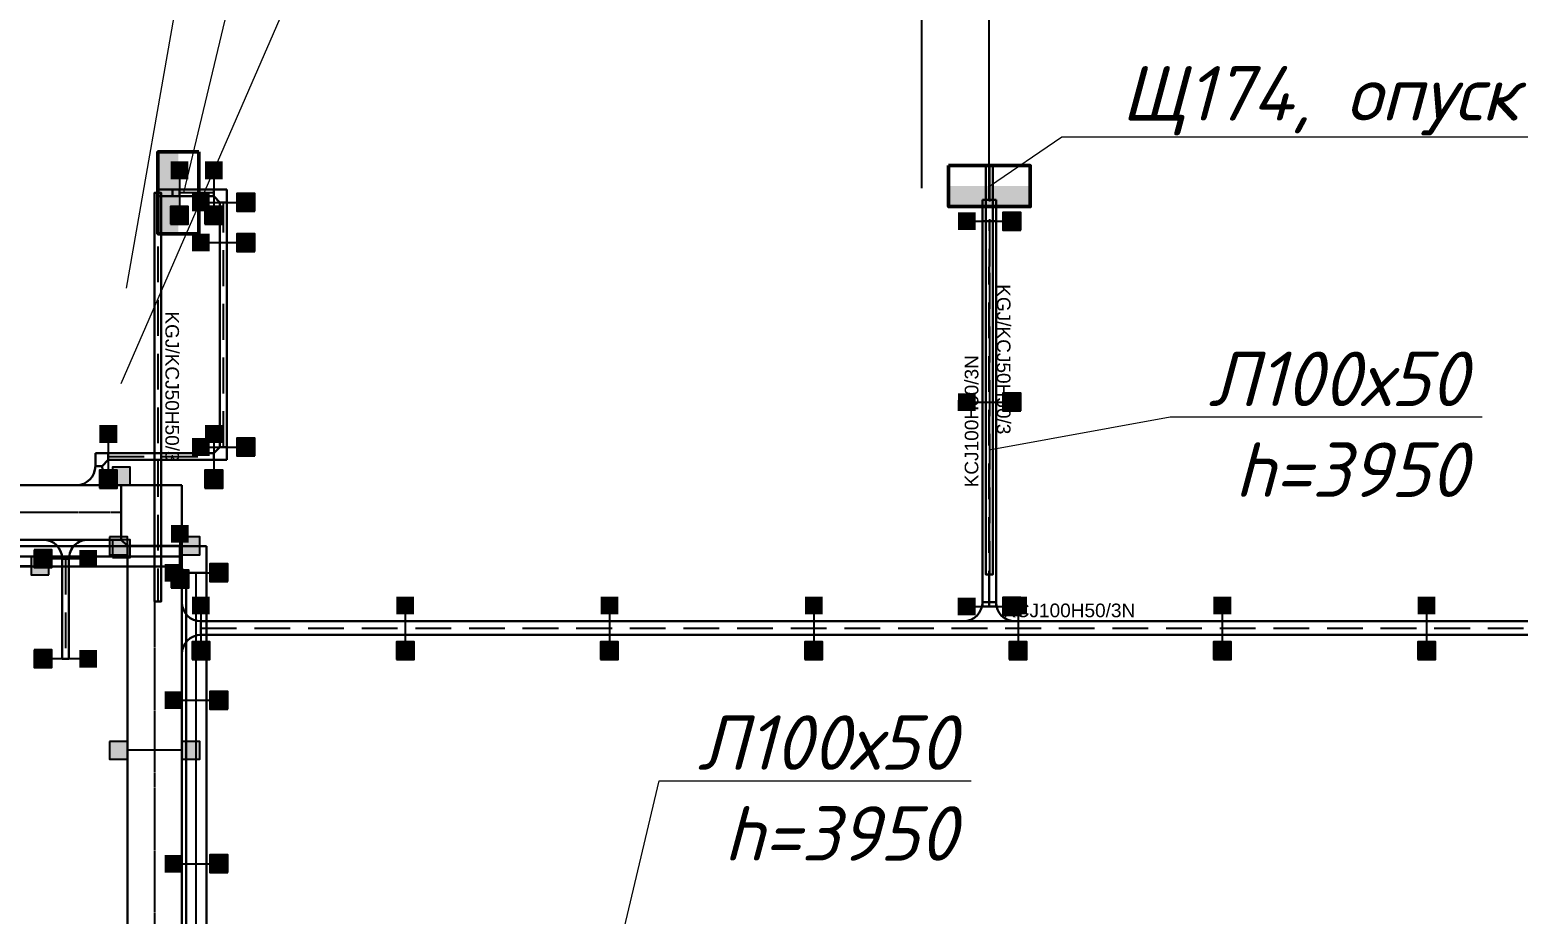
# Model space of a CAD drawing. Extents: x 221643 to 289394, y 86804 to 109436.
# Drawn here: x 229795 to 230887, y 104548 to 105198 of the extents above; entities that cross this region are included whole.
import ezdxf
from ezdxf import colors
from ezdxf.entities.mleader import LeaderData, LeaderLine
from ezdxf.math import Vec2, Vec3

# ---------------------------------------------------------------- set-up
doc = ezdxf.new("R2010")
doc.units = 0
doc.linetypes.add('DASHED2', pattern=[0.375, 0.25, -0.125])
doc.layers.get('Defpoints').update_dxf_attribs({"color": 140})
doc.layers.add('BAKS_opis', color=7, linetype='Continuous')
doc.layers.add("E_Прив'язки", color=24, linetype='Continuous')
for name, color, linetype, lineweight in [('E_Лотки', 5, 'Continuous', 30), ('E_Лотки_аварійні', 1, 'Continuous', 30), ('E_Позначення', 7, 'Continuous', 15), ('E_Щити', 1, 'Continuous', 50)]:
    doc.layers.add(name, color=color, linetype=linetype, lineweight=lineweight)
doc.layers.add('E_Лотки_опори_опуски', color=2, linetype='Continuous', plot=False)
doc.layers.add('Лотки_опори_опуски', color=2, linetype='Continuous', plot=False)
doc.styles.add('GOST 2.304', font='isocpeui.ttf')
doc.styles.add('ROMANS', font='ROMANS')
doc.styles.get("Standard").update_dxf_attribs({"font": 'arial.ttf'})
doc.styles.add('ГОСТ 2.304', font='isocpeui.ttf')
doc.dimstyles.new('1to10', dxfattribs={"dimtxt": 40, "dimasz": 10, "dimexe": 3, "dimexo": 0, "dimgap": 5, "dimtad": 1, "dimdec": 0, "dimlfac": 10, "dimrnd": 5, "dimtxsty": 'GOST 2.304', "dimblk": 'OBLIQUE', "dimcen": 2.5, "dimadec": 0, "dimazin": 0, "dimtfac": 1, "dimtdec": 0, "dimtmove": 0, "dimatfit": 3, "dimfxl": 1, "dimarcsym": 0})

# ---------------------------------------------------------------- blocks, each defined once
blk = doc.blocks.new('*U4')
at = {"lineweight": 40}
h = blk.add_hatch(color=0, dxfattribs=at)
h.dxf.hatch_style = 1
h.paths.add_polyline_path([(300, 150), (-300, 150), (-300, 0), (300, 0)])
at = {"color": 0}
blk.add_lwpolyline([(-300, 300), (300, 300), (300, 0), (-300, 0)], close=True, dxfattribs=at)
blk = doc.blocks.new('_None')
blk = doc.blocks.new('A$C3C5B6495')
at = {"linetype": 'Continuous'}
for p, q in [((0, 33), (0, 0)), ((14, 19), (14, 14))]:
    blk.add_line(p, q, dxfattribs=at)
for centre, start, end in [((14, 33), 180, 270), ((14, 0), 90, 180)]:
    blk.add_arc(centre, 14, start, end, dxfattribs=at)
blk = doc.blocks.new('TKD___50')
blk.add_blockref('A$C3C5B6495', (0, -16.5))
blk = doc.blocks.new('A$C44C0357C')
at = {"linetype": 'Continuous'}
for p, q in [((0, 95), (50, 95)), ((0, 95), (0, 0)), ((95, 0), (0, 0)), ((50, 95), (95, 50)), ((95, 50), (95, 0))]:
    blk.add_line(p, q, dxfattribs=at)
blk = doc.blocks.new('KK___50')
at = {"xscale": 0.1, "yscale": 0.1, "zscale": 0.1, "rotation": 270}
blk.add_blockref('A$C44C0357C', (-2.5, 9.5), dxfattribs=at)
at = {"style": 'ROMANS', "flags": 9}
for tag, p in [('SYMBOL', (-1370.4, 2080.3)), ('ID', (-1370, 2080.3)), ('NAME', (-1369.7, 2080.3)), ('TYP', (-1369.4, 2080.3)), ('LENGTH', (-1369.1, 2080.3)), ('ATT_1', (-1368.7, 2080.3)), ('ATT_2', (-1368.4, 2080.3)), ('ATT_3', (-1368, 2080.3)), ('ATT_4', (-1367.7, 2080.3)), ('ATT_5', (-1367.3, 2080.3)), ('LUSTRO', (-1366.9, 2080.3)), ('P1', (-1366.6, 2080.3)), ('P2', (-1366.3, 2080.3)), ('AN', (-1366, 2080.3))]:
    blk.add_attdef(tag, p, '', height=0.3, rotation=90, dxfattribs=at)
blk = doc.blocks.new('A$C7AF441C8')
at = {"linetype": 'Continuous'}
for p, q in [((0, 158), (50, 158)), ((0, 108), (0, 158)), ((50, 158), (50, 108)), ((50, 108), (0, 108)), ((0, 108), (0, 0)), ((50, 0), (50, 108)), ((0, 0), (50, 0))]:
    blk.add_line(p, q, dxfattribs=at)
blk = doc.blocks.new('LU___50H50')
at = {"xscale": 0.1, "yscale": 0.1, "zscale": 0.1}
blk.add_blockref('A$C7AF441C8', (-2.5, 0), dxfattribs=at)
at = {"style": 'ROMANS', "flags": 9}
for tag, p in [('SYMBOL', (4.9, 15)), ('ID', (4.9, 14.7)), ('NAME', (4.9, 14.4)), ('TYP', (4.9, 14)), ('LENGTH', (4.9, 13.7)), ('ATT_1', (4.9, 13.4)), ('ATT_2', (4.9, 13)), ('ATT_3', (4.9, 12.7)), ('ATT_4', (4.9, 12.3)), ('ATT_5', (4.9, 11.9)), ('LUSTRO', (4.9, 11.6)), ('P1', (4.9, 11.2)), ('P2', (4.9, 10.9)), ('AN', (4.9, 10.6))]:
    blk.add_attdef(tag, p, '', height=0.3, dxfattribs=at)
blk = doc.blocks.new('BAKS_587')
at = {"layer": 'BAKS_opis', "linetype": 'DASHED2', "ltscale": 105}
blk.add_line((0, 0), (0, -300), dxfattribs=at)
at = {"layer": 'E_Лотки_опори_опуски'}
for points in [[(-2.5, 0), (-2.5, -300), (2.5, -300), (2.5, 0)], [(-2.5, 0), (-2.5, -300), (-2.5, -300), (-2.5, 0)], [(2.5, 0), (2.5, -300), (-2.5, -300), (-2.5, 0)], [(2.5, 0), (2.5, -300), (2.5, -300), (2.5, 0)]]:
    blk.add_3dface(points, dxfattribs=at)
at = {"flags": 1}
for tag, p in [('LENGTH', (0, 0)), ('ID', (2.5, 0)), ('ATT_1', (0, -300)), ('ATT_2', (0, -300)), ('ATT_3', (0, -300)), ('ATT_4', (0, -300)), ('ATT_5', (0, -300)), ('AN', (0, -300)), ('TYP', (0, -300)), ('NAME', (0, -300)), ('P1X', (0, -300)), ('P2X', (0, -300)), ('P1Y', (0, -300)), ('P2Y', (0, -300)), ('LUSTRO', (0, -300))]:
    blk.add_attdef(tag, p, '', height=2.5, dxfattribs=at)
at = {"layer": 'BAKS_opis'}
blk.add_attdef('SYMBOL', (5.5, -87), '', height=10, rotation=270, dxfattribs=at)
blk = doc.blocks.new('BAKS_589')
at = {"layer": 'BAKS_opis', "linetype": 'DASHED2', "ltscale": 105}
blk.add_line((0, 0), (0, -300), dxfattribs=at)
at = {"layer": 'E_Лотки_опори_опуски'}
for points in [[(-2.5, 0), (-2.5, -300), (2.5, -300), (2.5, 0)], [(-2.5, 0), (-2.5, -300), (-2.5, -300), (-2.5, 0)], [(2.5, 0), (2.5, -300), (-2.5, -300), (-2.5, 0)], [(2.5, 0), (2.5, -300), (2.5, -300), (2.5, 0)]]:
    blk.add_3dface(points, dxfattribs=at)
at = {"flags": 1}
for tag, p in [('LENGTH', (0, 0)), ('ID', (2.5, 0)), ('ATT_1', (0, -300)), ('ATT_2', (0, -300)), ('ATT_3', (0, -300)), ('ATT_4', (0, -300)), ('ATT_5', (0, -300)), ('AN', (0, -300)), ('TYP', (0, -300)), ('NAME', (0, -300)), ('P1X', (0, -300)), ('P2X', (0, -300)), ('P1Y', (0, -300)), ('P2Y', (0, -300)), ('LUSTRO', (0, -300))]:
    blk.add_attdef(tag, p, '', height=2.5, dxfattribs=at)
at = {"layer": 'BAKS_opis'}
blk.add_attdef('SYMBOL', (5.5, -87), '', height=10, rotation=270, dxfattribs=at)
blk = doc.blocks.new('A$C3D0A71E3')
at = {"linetype": 'Continuous'}
for p, q in [((0, 445), (400, 445)), ((0, 445), (0, 0)), ((400, 445), (445, 400)), ((445, 400), (445, 0)), ((445, 0), (0, 0))]:
    blk.add_line(p, q, dxfattribs=at)
blk = doc.blocks.new('KK___400')
at = {"xscale": 0.1, "yscale": 0.1, "zscale": 0.1, "rotation": 270}
blk.add_blockref('A$C3D0A71E3', (-20, 44.5), dxfattribs=at)
at = {"style": 'ROMANS', "flags": 9}
for tag, p in [('SYMBOL', (-1453, 2123.8)), ('ID', (-1452.7, 2123.8)), ('NAME', (-1452.4, 2123.8)), ('TYP', (-1452.1, 2123.8)), ('LENGTH', (-1451.7, 2123.8)), ('ATT_1', (-1451.4, 2123.8)), ('ATT_2', (-1451.1, 2123.8)), ('ATT_3', (-1450.7, 2123.8)), ('ATT_4', (-1450.3, 2123.8)), ('ATT_5', (-1450, 2123.8)), ('LUSTRO', (-1449.6, 2123.8)), ('P1', (-1449.3, 2123.8)), ('P2', (-1449, 2123.8)), ('AN', (-1448.7, 2123.8))]:
    blk.add_attdef(tag, p, '', height=0.3, rotation=90, dxfattribs=at)
blk = doc.blocks.new('A$C4863500E')
at = {"linetype": 'Continuous'}
for p, q in [((380, 140), (0, 140)), ((240, 0), (140, 0))]:
    blk.add_line(p, q, dxfattribs=at)
for centre, start, end in [((0, 0), 0, 90), ((380, 0), 90, 180)]:
    blk.add_arc(centre, 140, start, end, dxfattribs=at)
blk = doc.blocks.new('TKD___100')
at = {"xscale": 0.1, "yscale": 0.1, "zscale": 0.1}
blk.add_blockref('A$C4863500E', (-19, -14), dxfattribs=at)
at = {"style": 'ROMANS', "flags": 9}
for tag, p in [('SYMBOL', (4.9, 15)), ('ID', (4.9, 14.7)), ('NAME', (4.9, 14.4)), ('TYP', (4.9, 14)), ('LENGTH', (4.9, 13.7)), ('ATT_1', (4.9, 13.4)), ('ATT_2', (4.9, 13)), ('ATT_3', (4.9, 12.7)), ('ATT_4', (4.9, 12.3)), ('ATT_5', (4.9, 11.9)), ('LUSTRO', (4.9, 11.6)), ('P1', (4.9, 11.2)), ('P2', (4.9, 10.9)), ('AN', (4.9, 10.6))]:
    blk.add_attdef(tag, p, '', height=0.3, dxfattribs=at)
blk = doc.blocks.new('A$C73E61BF2')
at = {"linetype": 'Continuous'}
for p, q in [((0, 158), (100, 158)), ((0, 108), (0, 158)), ((100, 158), (100, 108)), ((100, 108), (0, 108)), ((0, 108), (0, 0)), ((100, 0), (100, 108)), ((0, 0), (100, 0))]:
    blk.add_line(p, q, dxfattribs=at)
blk = doc.blocks.new('LU___100H50')
at = {"xscale": 0.1, "yscale": 0.1, "zscale": 0.1}
blk.add_blockref('A$C73E61BF2', (-5, 0), dxfattribs=at)
at = {"style": 'ROMANS', "flags": 9}
for tag, p in [('SYMBOL', (4.9, 15)), ('ID', (4.9, 14.7)), ('NAME', (4.9, 14.4)), ('TYP', (4.9, 14)), ('LENGTH', (4.9, 13.7)), ('ATT_1', (4.9, 13.4)), ('ATT_2', (4.9, 13)), ('ATT_3', (4.9, 12.7)), ('ATT_4', (4.9, 12.3)), ('ATT_5', (4.9, 11.9)), ('LUSTRO', (4.9, 11.6)), ('P1', (4.9, 11.2)), ('P2', (4.9, 10.9)), ('AN', (4.9, 10.6))]:
    blk.add_attdef(tag, p, '', height=0.3, dxfattribs=at)
blk = doc.blocks.new('BAKS_1269')
at = {"layer": 'E_Лотки', "linetype": 'DASHED2', "ltscale": 105}
blk.add_line((0, 0), (0.1, 282.7), dxfattribs=at)
at = {"layer": 'E_Лотки'}
for points in [[(5, 0), (5.1, 282.7), (-4.9, 282.7), (-5, 0)], [(-5, 0), (-4.9, 282.7), (5.1, 282.7), (5, 0)], [(-5, 0), (-4.9, 282.7), (-4.9, 282.7), (-5, 0)], [(5, 0), (5.1, 282.7), (5.1, 282.7), (5, 0)]]:
    blk.add_3dface(points, dxfattribs=at)
at = {"flags": 1}
for tag, p in [('ATT_2', (0.1, 282.7)), ('ATT_3', (0.1, 282.7)), ('ATT_1', (0.1, 282.7)), ('ATT_4', (0.1, 282.7)), ('ATT_5', (0.1, 282.7)), ('AN', (0.1, 282.7)), ('TYP', (0.1, 282.7)), ('P2X', (0.1, 282.7)), ('P2Y', (0.1, 282.7)), ('LUSTRO', (0.1, 282.7)), ('NAME', (0.1, 282.7)), ('P1X', (0.1, 282.7)), ('P1Y', (0.1, 282.7)), ('ID', (-5, 0)), ('LENGTH', (0, 0))]:
    blk.add_attdef(tag, p, '', height=2.5, dxfattribs=at)
at = {"layer": 'BAKS_opis'}
blk.add_attdef('SYMBOL', (-8, 87.4), '', height=10, rotation=89.9775, dxfattribs=at)
blk = doc.blocks.new('A$C4C0572A2')
at = {"linetype": 'Continuous'}
for p, q in [((0, 195), (150, 195)), ((0, 195), (0, 0)), ((150, 195), (195, 150)), ((195, 150), (195, 0)), ((195, 0), (0, 0))]:
    blk.add_line(p, q, dxfattribs=at)
blk = doc.blocks.new('KK___150')
at = {"xscale": 0.1, "yscale": 0.1, "zscale": 0.1, "rotation": 270}
blk.add_blockref('A$C4C0572A2', (-7.5, 19.5), dxfattribs=at)
at = {"style": 'ROMANS', "flags": 9}
for tag, p in [('SYMBOL', (-1400.3, 2147.6)), ('ID', (-1400, 2147.6)), ('NAME', (-1399.7, 2147.6)), ('TYP', (-1399.3, 2147.6)), ('LENGTH', (-1399, 2147.6)), ('ATT_1', (-1398.7, 2147.6)), ('ATT_2', (-1398.3, 2147.6)), ('ATT_3', (-1398, 2147.6)), ('ATT_4', (-1397.6, 2147.6)), ('ATT_5', (-1397.3, 2147.6)), ('LUSTRO', (-1396.9, 2147.6)), ('P1', (-1396.5, 2147.6)), ('P2', (-1396.3, 2147.6)), ('AN', (-1395.9, 2147.6))]:
    blk.add_attdef(tag, p, '', height=0.3, rotation=90, dxfattribs=at)
blk = doc.blocks.new('BAKS_1288')
at = {"layer": 'E_Лотки_аварійні', "color": 105, "linetype": 'DASHED2'}
blk.add_line((0, 0), (-547.4, 0), dxfattribs=at)
at = {"layer": 'E_Лотки_аварійні'}
for points in [[(0, 7.5), (-547.4, 7.5), (-547.4, -7.5), (0, -7.5)], [(0, 7.5), (-547.4, 7.5), (-547.4, 7.5), (0, 7.5)], [(0, -7.5), (-547.4, -7.5), (-547.4, 7.5), (0, 7.5)], [(0, -7.5), (-547.4, -7.5), (-547.4, -7.5), (0, -7.5)]]:
    blk.add_3dface(points, dxfattribs=at)
at = {"flags": 1}
for tag, p in [('TYP', (-559.4, 0)), ('ATT_1', (-559.4, 0)), ('ATT_2', (-559.4, 0)), ('ATT_3', (-559.4, 0)), ('ATT_4', (-559.4, 0)), ('ATT_5', (-559.4, 0)), ('AN', (-559.4, 0)), ('NAME', (-559.4, 0)), ('P1X', (-559.4, 0)), ('P2X', (-559.4, 0)), ('P1Y', (-559.4, 0)), ('P2Y', (-559.4, 0)), ('LENGTH', (12, 0)), ('ID', (12, -7.5))]:
    blk.add_attdef(tag, p, '', height=2.5, dxfattribs=at)
at = {"layer": 'BAKS_opis'}
blk.add_attdef('SYMBOL', (-368.2, 10.5), '', height=10, rotation=0, dxfattribs=at)
blk = doc.blocks.new('BAKS_1397')
at = {"layer": 'BAKS_opis', "color": 105, "linetype": 'DASHED2'}
blk.add_line((0, 0), (0, 3453.5), dxfattribs=at)
at = {"layer": 'E_Лотки_аварійні'}
for points in [[(7.5, 0), (7.5, 3453.5), (-7.5, 3453.5), (-7.5, 0)], [(-7.5, 0), (-7.5, 3453.5), (7.5, 3453.5), (7.5, 0)], [(-7.5, 0), (-7.5, 3453.5), (-7.5, 3453.5), (-7.5, 0)], [(7.5, 0), (7.5, 3453.5), (7.5, 3453.5), (7.5, 0)]]:
    blk.add_3dface(points, dxfattribs=at)
at = {"flags": 1}
for tag, p in [('ATT_2', (0, 3453.5)), ('ATT_3', (0, 3453.5)), ('ATT_1', (0, 3453.5)), ('ATT_4', (0, 3453.5)), ('ATT_5', (0, 3453.5)), ('AN', (0, 3453.5)), ('TYP', (0, 3453.5)), ('P2X', (0, 3453.5)), ('P2Y', (0, 3453.5)), ('LUSTRO', (0, 3453.5)), ('NAME', (0, 3453.5)), ('P1X', (0, 3453.5)), ('P1Y', (0, 3453.5)), ('ID', (-7.5, 0)), ('LENGTH', (0, 0))]:
    blk.add_attdef(tag, p, '', height=2.5, dxfattribs=at)
at = {"layer": 'BAKS_opis'}
blk.add_attdef('SYMBOL', (-10.5, 1632.3), '', height=10, rotation=90, dxfattribs=at)
blk = doc.blocks.new('BAKS_1400')
at = {"layer": 'BAKS_opis', "linetype": 'DASHED2', "ltscale": 105}
blk.add_line((0, 0), (0, -73.4), dxfattribs=at)
at = {"layer": 'E_Лотки'}
for points in [[(-2.5, 0), (-2.5, -73.4), (2.5, -73.4), (2.5, 0)], [(-2.5, 0), (-2.5, -73.4), (-2.5, -73.4), (-2.5, 0)], [(2.5, 0), (2.5, -73.4), (-2.5, -73.4), (-2.5, 0)], [(2.5, 0), (2.5, -73.4), (2.5, -73.4), (2.5, 0)]]:
    blk.add_3dface(points, dxfattribs=at)
at = {"flags": 1}
for tag, p in [('LENGTH', (0, 0)), ('ID', (2.5, 0)), ('ATT_2', (0, -73.4)), ('ATT_3', (0, -73.4)), ('ATT_1', (0, -73.4)), ('ATT_4', (0, -73.4)), ('ATT_5', (0, -73.4)), ('AN', (0, -73.4)), ('TYP', (0, -73.4)), ('P2X', (0, -73.4)), ('P2Y', (0, -73.4)), ('LUSTRO', (0, -73.4)), ('NAME', (0, -73.4)), ('P1X', (0, -73.4)), ('P1Y', (0, -73.4))]:
    blk.add_attdef(tag, p, '', height=2.5, dxfattribs=at)
at = {"layer": 'BAKS_opis', "flags": 1}
blk.add_attdef('SYMBOL', (5.5, -36.7), '', height=10, rotation=270, dxfattribs=at)
blk = doc.blocks.new('BAKS_1401')
at = {"layer": 'BAKS_opis', "color": 105, "linetype": 'DASHED2', "ltscale": 2}
blk.add_line((0, 0), (0, -3947.7), dxfattribs=at)
at = {"layer": 'E_Лотки'}
for points in [[(-20, 0), (-20, -3947.7), (20, -3947.7), (20, 0)], [(-20, 0), (-20, -3947.7), (-20, -3947.7), (-20, 0)], [(20, 0), (20, -3947.7), (-20, -3947.7), (-20, 0)], [(20, 0), (20, -3947.7), (20, -3947.7), (20, 0)]]:
    blk.add_3dface(points, dxfattribs=at)
at = {"flags": 1}
for tag, p in [('LENGTH', (0, 0)), ('ID', (20, 0)), ('ATT_1', (0, -3947.7)), ('ATT_2', (0, -3947.7)), ('ATT_3', (0, -3947.7)), ('ATT_4', (0, -3947.7)), ('ATT_5', (0, -3947.7)), ('AN', (0, -3947.7)), ('TYP', (0, -3947.7)), ('NAME', (0, -3947.7)), ('P1X', (0, -3947.7)), ('P2X', (0, -3947.7)), ('P1Y', (0, -3947.7)), ('P2Y', (0, -3947.7)), ('LUSTRO', (0, -3947.7))]:
    blk.add_attdef(tag, p, '', height=2.5, dxfattribs=at)
at = {"layer": 'BAKS_opis'}
blk.add_attdef('SYMBOL', (23, -1919.8), '', height=10, rotation=270, dxfattribs=at)
blk = doc.blocks.new('BAKS_1414')
at = {"layer": 'BAKS_opis', "linetype": 'DASHED2', "ltscale": 105}
blk.add_line((0, 0), (1285.9, 0), dxfattribs=at)
at = {"layer": 'E_Лотки'}
for points in [[(0, -5), (1285.9, -5), (1285.9, 5), (0, 5)], [(0, 5), (1285.9, 5), (1285.9, -5), (0, -5)], [(0, 5), (1285.9, 5), (1285.9, 5), (0, 5)], [(0, -5), (1285.9, -5), (1285.9, -5), (0, -5)]]:
    blk.add_3dface(points, dxfattribs=at)
at = {"flags": 1}
for tag, p in [('ID', (0, 5)), ('LENGTH', (0, 0)), ('TYP', (1285.9, 0)), ('ATT_1', (1285.9, 0)), ('ATT_2', (1285.9, 0)), ('ATT_3', (1285.9, 0)), ('ATT_4', (1285.9, 0)), ('ATT_5', (1285.9, 0)), ('AN', (1285.9, 0)), ('NAME', (1285.9, 0)), ('P1X', (1285.9, 0)), ('P2X', (1285.9, 0)), ('P1Y', (1285.9, 0)), ('P2Y', (1285.9, 0)), ('LUSTRO', (1285.9, 0))]:
    blk.add_attdef(tag, p, '', height=2.5, dxfattribs=at)
at = {"layer": 'BAKS_opis'}
blk.add_attdef('SYMBOL', (589, 8), '', height=10, dxfattribs=at)
blk = doc.blocks.new('BAKS_1418')
at = {"layer": 'BAKS_opis', "linetype": 'DASHED2', "ltscale": 105}
blk.add_line((0, 0), (-25.3, 0), dxfattribs=at)
at = {"layer": 'E_Лотки'}
for points in [[(0, 2.5), (-25.3, 2.5), (-25.3, -2.5), (0, -2.5)], [(0, 2.5), (-25.3, 2.5), (-25.3, 2.5), (0, 2.5)], [(0, -2.5), (-25.3, -2.5), (-25.3, 2.5), (0, 2.5)], [(0, -2.5), (-25.3, -2.5), (-25.3, -2.5), (0, -2.5)]]:
    blk.add_3dface(points, dxfattribs=at)
at = {"flags": 1}
for tag, p in [('ATT_1', (-25.3, 0)), ('ATT_2', (-25.3, 0)), ('ATT_3', (-25.3, 0)), ('ATT_4', (-25.3, 0)), ('ATT_5', (-25.3, 0)), ('AN', (-25.3, 0)), ('TYP', (-25.3, 0)), ('NAME', (-25.3, 0)), ('P1X', (-25.3, 0)), ('P2X', (-25.3, 0)), ('P1Y', (-25.3, 0)), ('P2Y', (-25.3, 0)), ('LUSTRO', (-25.3, 0)), ('LENGTH', (0, 0)), ('ID', (0, -2.5))]:
    blk.add_attdef(tag, p, '', height=2.5, dxfattribs=at)
at = {"layer": 'BAKS_opis', "flags": 1}
blk.add_attdef('SYMBOL', (-12.6, 5.5), '', height=10, rotation=0, dxfattribs=at)
blk = doc.blocks.new('BAKS_1419')
at = {"layer": 'BAKS_opis', "linetype": 'DASHED2', "ltscale": 105}
blk.add_line((0, 0), (77.5, 0), dxfattribs=at)
at = {"layer": 'E_Лотки'}
for points in [[(0, -2.5), (77.5, -2.5), (77.5, 2.5), (0, 2.5)], [(0, 2.5), (77.5, 2.5), (77.5, -2.5), (0, -2.5)], [(0, 2.5), (77.5, 2.5), (77.5, 2.5), (0, 2.5)], [(0, -2.5), (77.5, -2.5), (77.5, -2.5), (0, -2.5)]]:
    blk.add_3dface(points, dxfattribs=at)
at = {"flags": 1}
for tag, p in [('ID', (0, 2.5)), ('LENGTH', (0, 0)), ('ATT_1', (77.5, 0)), ('ATT_2', (77.5, 0)), ('ATT_3', (77.5, 0)), ('ATT_4', (77.5, 0)), ('ATT_5', (77.5, 0)), ('AN', (77.5, 0)), ('TYP', (77.5, 0)), ('NAME', (77.5, 0)), ('P1X', (77.5, 0)), ('P2X', (77.5, 0)), ('P1Y', (77.5, 0)), ('P2Y', (77.5, 0)), ('LUSTRO', (77.5, 0))]:
    blk.add_attdef(tag, p, '', height=2.5, dxfattribs=at)
at = {"layer": 'BAKS_opis', "flags": 1}
blk.add_attdef('SYMBOL', (38.7, 5.5), '', height=10, dxfattribs=at)
blk = doc.blocks.new('BAKS_1420')
at = {"layer": 'BAKS_opis', "linetype": 'DASHED2', "ltscale": 105}
blk.add_line((0, 0), (0, 179.5), dxfattribs=at)
at = {"layer": 'E_Лотки'}
for points in [[(2.5, 0), (2.5, 179.5), (-2.5, 179.5), (-2.5, 0)], [(-2.5, 0), (-2.5, 179.5), (2.5, 179.5), (2.5, 0)], [(-2.5, 0), (-2.5, 179.5), (-2.5, 179.5), (-2.5, 0)], [(2.5, 0), (2.5, 179.5), (2.5, 179.5), (2.5, 0)]]:
    blk.add_3dface(points, dxfattribs=at)
at = {"flags": 1}
for tag, p in [('ATT_2', (0, 179.5)), ('ATT_3', (0, 179.5)), ('ATT_1', (0, 179.5)), ('ATT_4', (0, 179.5)), ('ATT_5', (0, 179.5)), ('AN', (0, 179.5)), ('TYP', (0, 179.5)), ('P2X', (0, 179.5)), ('P2Y', (0, 179.5)), ('LUSTRO', (0, 179.5)), ('NAME', (0, 179.5)), ('P1X', (0, 179.5)), ('P1Y', (0, 179.5)), ('ID', (-2.5, 0)), ('LENGTH', (0, 0))]:
    blk.add_attdef(tag, p, '', height=2.5, dxfattribs=at)
at = {"layer": 'BAKS_opis', "flags": 1}
blk.add_attdef('SYMBOL', (-5.5, 89.8), '', height=10, rotation=90, dxfattribs=at)
blk = doc.blocks.new('podpora_400')
h = blk.add_hatch(color=256)
h.paths.add_polyline_path([(-6.5, 20), (0, 20), (6.5, 20), (6.5, 33.1), (-6.5, 33.1)])
h.paths.add_polyline_path([(-6.5, -33.1), (6.5, -33.1), (6.5, -20), (0, -20), (-6.5, -20)])
blk.add_line((0, 20), (0, -20))
for points in [[(-6.5, 20), (6.5, 20), (6.5, 33.1), (-6.5, 33.1)], [(-6.5, -33.1), (6.5, -33.1), (6.5, -20), (-6.5, -20)]]:
    blk.add_lwpolyline(points, close=True)
at = {"style": 'ROMANS', "flags": 9}
for tag, p in [('SYMBOL', (1, 29.3)), ('ID', (1, 29)), ('NAME', (1, 28.7)), ('TYP', (1, 28.4)), ('LENGTH', (1, 28)), ('ATT_1', (1, 27.7)), ('ATT_2', (1, 27.4)), ('ATT_3', (1, 27)), ('ATT_4', (1, 26.6)), ('ATT_5', (1, 26.3)), ('P1', (1, 25.9)), ('P2', (1, 25.6)), ('AN', (1, 25.3)), ('ELEM', (0.9, 25))]:
    blk.add_attdef(tag, p, '', height=0.3, dxfattribs=at)
blk = doc.blocks.new('podpora_200')
for points in [[(-6.5, 10), (0, 10), (6.5, 10), (6.5, 23.1), (-6.5, 23.1)], [(-6.5, -23.1), (6.5, -23.1), (6.5, -10), (-6.5, -10)]]:
    blk.add_hatch(color=256).paths.add_polyline_path(points)
blk.add_line((0, 10), (0, -10))
blk.add_lwpolyline([(-6.5, -23.1), (6.5, -23.1), (6.5, -10), (-6.5, -10)], close=True)
at = {"style": 'ROMANS', "flags": 9}
for tag, p in [('SYMBOL', (3.3, 14.9)), ('TYP', (3.3, 13.9)), ('ATT_1', (3.3, 13.2)), ('ATT_2', (3.3, 12.9)), ('ATT_3', (3.3, 12.5)), ('ATT_4', (3.3, 12.2)), ('ATT_5', (3.3, 11.8)), ('AN', (3.3, 10.8)), ('ID', (3.3, 14.5)), ('NAME', (3.3, 14.2)), ('LENGTH', (3.3, 13.6)), ('P1', (3.3, 11.4)), ('P2', (3.3, 11.1)), ('ELEM', (3.3, 10.5))]:
    blk.add_attdef(tag, p, '', height=0.3, dxfattribs=at)
blk = doc.blocks.new('_Oblique')
at = {"color": 0, "linetype": 'ByBlock', "lineweight": -2}
blk.add_line((-0.5, -0.5), (0.5, 0.5), dxfattribs=at)
blk = doc.blocks.new('*D1712')
at = {"layer": 'Defpoints', "color": 0, "transparency": 16777216}
for p in [(230499.1, 105227.2), (230449.6, 105081.3), (230499.1, 105072.9)]:
    blk.add_point(p, dxfattribs=at)
at = {"layer": "E_Прив'язки", "color": 0, "lineweight": -2, "transparency": 16777216}
for p, q in [((230449.6, 105081.3), (230449.6, 105230.2)), ((230449.6, 105227.2), (230499.1, 105227.2)), ((230499.1, 105072.9), (230499.1, 105230.2)), ((230499.1, 105227.2), (230607.2, 105227.2))]:
    blk.add_line(p, q, dxfattribs=at)
at = {"layer": "E_Прив'язки", "color": 0, "lineweight": -2, "transparency": 16777216, "xscale": 10, "yscale": 10, "zscale": 10, "rotation": 180}
blk.add_blockref('_Oblique', (230449.6, 105227.2), dxfattribs=at)
at = {"layer": "E_Прив'язки", "color": 0, "lineweight": -2, "transparency": 16777216, "xscale": 10, "yscale": 10, "zscale": 10}
blk.add_blockref('_Oblique', (230499.1, 105227.2), dxfattribs=at)
at = {"layer": "E_Прив'язки", "color": 0, "transparency": 16777216, "insert": (230558.2, 105252.2), "char_height": 40, "attachment_point": 5, "style": 'GOST 2.304'}
blk.add_mtext('495', dxfattribs=at)
blk = doc.blocks.new('BAKS_1847')
at = {"layer": 'BAKS_opis', "color": 105, "linetype": 'DASHED2', "ltscale": 2}
blk.add_line((0, 0), (-553, 0), dxfattribs=at)
at = {"layer": 'E_Лотки'}
for points in [[(0, 20), (-553, 20), (-553, -20), (0, -20)], [(0, 20), (-553, 20), (-553, 20), (0, 20)], [(0, -20), (-553, -20), (-553, 20), (0, 20)], [(0, -20), (-553, -20), (-553, -20), (0, -20)]]:
    blk.add_3dface(points, dxfattribs=at)
at = {"flags": 1}
for tag, p in [('ATT_1', (-553, 0)), ('ATT_2', (-553, 0)), ('ATT_3', (-553, 0)), ('ATT_4', (-553, 0)), ('ATT_5', (-553, 0)), ('AN', (-553, 0)), ('TYP', (-553, 0)), ('NAME', (-553, 0)), ('P1X', (-553, 0)), ('P2X', (-553, 0)), ('P1Y', (-553, 0)), ('P2Y', (-553, 0)), ('LUSTRO', (-553, 0)), ('LENGTH', (0, 0)), ('ID', (0, -20))]:
    blk.add_attdef(tag, p, '', height=2.5, dxfattribs=at)
at = {"layer": 'BAKS_opis'}
blk.add_attdef('SYMBOL', (-330.5, 23), '', height=10, rotation=0, dxfattribs=at)

msp = doc.modelspace()

# ---------------------------------------------------------------- block references
at = {"layer": 'E_Лотки'}
for name, p, rotation in [('LU___50H50', (229888.6036, 105077.909), 270), ('TKD___50', (229845.1929, 104863.3477), 90), ('KK___400', (229861.6929, 104843.3477), 270), ('TKD___50', (229820.8173, 104823.3477), 270), ('TKD___100', (229906.1929, 104758.4448), 90), ('TKD___100', (230499.0216, 104763.4448), 180)]:
    msp.add_blockref(name, p, dxfattribs=dict(at, rotation=rotation))
for name, p in [('BAKS_1418', (229929.6929, 105077.909)), ('BAKS_1420', (229936.6929, 104891.3644)), ('LU___100H50', (230499.1328, 105057.0679)), ('BAKS_1419', (229852.2095, 104884.3644)), ('BAKS_1401', (229886.1929, 104818.8477)), ('BAKS_1400', (229820.8173, 104809.3477))]:
    msp.add_blockref(name, p, dxfattribs=at)
at = {"layer": 'E_Лотки', "xscale": -1}
for p, rotation in [((229936.6929, 105070.909), 359.9999999999963), ((229929.6929, 104884.3644), 269.9999999999964), ((229852.2095, 104884.3644), 89.99999999999633)]:
    msp.add_blockref('KK___50', p, dxfattribs=dict(at, rotation=rotation))
at = {"layer": 'E_Лотки'}
for name, p, values in [('BAKS_1269', (230499.0216, 104774.3316), {'SYMBOL': 'KCJ100H50/3N'}), ('BAKS_1847', (229861.6929, 104843.3477), {'SYMBOL': 'KCJ400H50/3N'}), ('BAKS_1414', (229920.1929, 104758.4448), {'SYMBOL': 'KCJ100H50/3N'})]:
    msp.add_blockref(name, p, dxfattribs=at).add_auto_attribs(values)
at = {"layer": 'E_Лотки_аварійні'}
msp.add_blockref('BAKS_1288', (229904.7836, 104811.0618), dxfattribs=at).add_auto_attribs({'SYMBOL': 'KCJ/KCOJ150H60/3 E-90'})
at = {"layer": 'E_Лотки_аварійні', "xscale": -1, "rotation": 359.9999999999963}
msp.add_blockref('KK___150', (229916.7836, 104799.0618), dxfattribs=at)
at = {"layer": 'E_Лотки_аварійні'}
msp.add_blockref('BAKS_1397', (229916.7836, 101345.5437), dxfattribs=at)
at = {"layer": 'E_Лотки_опори_опуски'}
for name, p in [('podpora_200', (229904.4036, 105077.909)), ('podpora_200', (229929.6929, 105077.909)), ('podpora_200', (229852.2095, 104884.3644)), ('podpora_200', (229929.6929, 104884.3644)), ('podpora_400', (229861.6929, 104843.3477)), ('podpora_200', (229904.7836, 104811.0618)), ('podpora_200', (229920.1929, 104758.4448)), ('podpora_200', (230070.1929, 104758.4448)), ('podpora_200', (230220.1929, 104758.4448)), ('podpora_200', (230370.1929, 104758.4448)), ('podpora_200', (230520.1929, 104758.4448)), ('podpora_200', (230670.1929, 104758.4448)), ('podpora_200', (230820.1929, 104758.4448))]:
    msp.add_blockref(name, p, dxfattribs=at)
for name, p in [('BAKS_587', (230499.1328, 105097.8679)), ('BAKS_589', (229888.6036, 105077.909))]:
    msp.add_blockref(name, p, dxfattribs=at).add_auto_attribs({'SYMBOL': 'KGJ/KCJ50H50/3'})
for name, p, rotation in [('podpora_200', (229936.6929, 105070.909), 90), ('podpora_200', (230499.1328, 105057.0699), 89.97747670994335), ('podpora_200', (229936.6929, 105041.3644), 90), ('podpora_200', (230499.0806, 104924.3316), 89.97747670994335), ('podpora_200', (229936.6929, 104891.3644), 90), ('podpora_400', (229886.1929, 104818.8477), 270), ('podpora_200', (229820.8173, 104809.3477), 270), ('podpora_200', (229916.7836, 104799.0618), 90), ('podpora_200', (230499.0216, 104774.3316), 89.97747670994335), ('podpora_200', (229820.8173, 104735.9862), 270), ('podpora_200', (229916.7836, 104705.5437), 90), ('podpora_400', (229886.1929, 104668.8477), 270), ('podpora_200', (229916.7836, 104585.5437), 90)]:
    msp.add_blockref(name, p, dxfattribs=dict(at, rotation=rotation))
at = {"layer": 'E_Щити', "xscale": 0.1, "yscale": 0.1, "zscale": 0.1, "rotation": 270}
msp.add_blockref('*U4', (229888.6036, 105077.909), dxfattribs=at)
at = {"layer": 'E_Щити', "xscale": 0.1, "yscale": 0.1, "zscale": 0.1}
msp.add_blockref('*U4', (230499.1328, 105067.8679), dxfattribs=at)
at = {"layer": 'Лотки_опори_опуски', "rotation": 90}
msp.add_blockref('podpora_400', (229775.4762, 104804.1587), dxfattribs=at)

# ---------------------------------------------------------------- leaders
at = {"layer": 'E_Позначення'}
ml = msp.add_multileader_mtext('Standard', dxfattribs=at)
ml.set_content('Щ175, опуск Л100х50', color=256, style='ГОСТ 2.304')
ml.set_leader_properties(color=256, linetype='ByLayer', lineweight=-1)
ml.set_arrow_properties(name='NONE')
ml.build(insert=Vec2(0, 0))
ml.multileader.update_dxf_attribs({"has_dogleg": 0, "text_left_attachment_type": 6, "text_right_attachment_type": 6, "dogleg_length": 0, "arrow_head_size": 0.1})
ctx = ml.context
ctx.base_point, ctx.char_height, ctx.arrow_head_size, ctx.landing_gap_size, ctx.plane_origin = Vec3(230267.2863, 104478.4473), 40, 0.1, 10, Vec3(224861.4944, 104376.3337)
ctx.left_attachment, ctx.right_attachment, ctx.text_align_type = 6, 6, 2
notes = []
notes.append((ctx, [(1, (1, 1, 0), (230267.2863, 104478.4473), (1, 0), 0, [(0, [(230305.5036, 104416.659)], 0, [])])]))
ctx.mtext.insert, ctx.mtext.alignment, ctx.mtext.flow_direction = Vec3(230816.6802, 104530.4473), 3, 5
ctx.mtext.has_bg_fill, ctx.mtext.bg_color, ctx.mtext.bg_scale_factor, ctx.mtext.bg_transparency, ctx.mtext.use_window_bg_color = 1, -1027028792, 1.5, 0, 1
for ctx, leaders in notes:
    for number, flags, end, landing, length, lines in leaders:
        leader = LeaderData()
        leader.index, (leader.has_last_leader_line, leader.has_dogleg_vector, leader.attachment_direction) = number, flags
        leader.last_leader_point, leader.dogleg_vector, leader.dogleg_length = Vec3(end), Vec3(landing), length
        for number, points, colour, breaks in lines:
            line = LeaderLine()
            line.index, line.vertices, line.color, line.breaks = number, Vec3.list(points), colors.encode_raw_color(colour), breaks
            leader.lines.append(line)
        ctx.leaders.append(leader)

# ---------------------------------------------------------------- next in the draw order: leaders
ml = msp.add_multileader_mtext('Standard', dxfattribs=at)
ml.set_content('Щ174, опуск Л50х50', color=256, style='ГОСТ 2.304')
ml.set_leader_properties(color=256, linetype='ByLayer', lineweight=-1)
ml.set_arrow_properties(name='NONE')
ml.build(insert=Vec2(0, 0))
ml.multileader.update_dxf_attribs({"has_dogleg": 0, "text_left_attachment_type": 6, "text_right_attachment_type": 6, "dogleg_length": 0, "arrow_head_size": 0.1})
ctx = ml.context
ctx.base_point, ctx.char_height, ctx.arrow_head_size, ctx.landing_gap_size, ctx.plane_origin = Vec3(230552.2851, 105118.9239), 40, 0.1, 10, Vec3(225055.1236, 105042.5425)
ctx.left_attachment, ctx.right_attachment, ctx.text_align_type = 6, 6, 2
notes = []
notes.append((ctx, [(1, (1, 1, 0), (230552.2851, 105118.9239), (1, 0), 0, [(0, [(230499.1328, 105082.8679)], 0, [])])]))
ctx.mtext.insert, ctx.mtext.alignment, ctx.mtext.flow_direction = Vec3(231085.1033, 105170.9239), 3, 5
ctx.mtext.has_bg_fill, ctx.mtext.bg_color, ctx.mtext.bg_scale_factor, ctx.mtext.bg_transparency, ctx.mtext.use_window_bg_color = 1, -1027028792, 1.5, 0, 1
ml = msp.add_multileader_mtext('Standard', dxfattribs=at)
ml.set_content('Л100х50\\Ph=3950', color=256, style='ГОСТ 2.304')
ml.set_leader_properties(color=256, linetype='ByLayer', lineweight=-1)
ml.set_arrow_properties(name='NONE')
ml.build(insert=Vec2(0, 0))
ml.multileader.update_dxf_attribs({"has_dogleg": 0, "text_left_attachment_type": 6, "text_right_attachment_type": 6, "dogleg_length": 0, "arrow_head_size": 0.1})
ctx = ml.context
ctx.base_point, ctx.char_height, ctx.arrow_head_size, ctx.landing_gap_size, ctx.plane_origin = Vec3(230256.6874, 104646.4405), 40, 0.1, 10, Vec3(232224.5951, 103788.0273)
ctx.left_attachment, ctx.right_attachment, ctx.text_align_type = 6, 6, 2
notes.append((ctx, [(0, (1, 1, 0), (230256.6874, 104646.4405), (1, 0), 0, [(1, [(230196.1874, 104391.859)], 0, [])])]))
ctx.mtext.insert, ctx.mtext.alignment, ctx.mtext.flow_direction = Vec3(230474.9299, 104694.4405), 3, 5
ctx.mtext.has_bg_fill, ctx.mtext.bg_color, ctx.mtext.bg_scale_factor, ctx.mtext.bg_transparency, ctx.mtext.use_window_bg_color = 1, -1027028792, 1.5, 0, 1
for ctx, leaders in notes:
    for number, flags, end, landing, length, lines in leaders:
        leader = LeaderData()
        leader.index, (leader.has_last_leader_line, leader.has_dogleg_vector, leader.attachment_direction) = number, flags
        leader.last_leader_point, leader.dogleg_vector, leader.dogleg_length = Vec3(end), Vec3(landing), length
        for number, points, colour, breaks in lines:
            line = LeaderLine()
            line.index, line.vertices, line.color, line.breaks = number, Vec3.list(points), colors.encode_raw_color(colour), breaks
            leader.lines.append(line)
        ctx.leaders.append(leader)

# ---------------------------------------------------------------- next in the draw order: leaders
ml = msp.add_multileader_mtext('Standard', dxfattribs=at)
ml.set_content('ЩТЗ2, опуск Л100х50', color=256, style='ГОСТ 2.304')
ml.set_leader_properties(color=256, linetype='ByLayer', lineweight=-1)
ml.set_arrow_properties(name='NONE')
ml.build(insert=Vec2(0, 0))
ml.multileader.update_dxf_attribs({"has_dogleg": 0, "text_left_attachment_type": 6, "text_right_attachment_type": 6, "dogleg_length": 0, "arrow_head_size": 0.1})
ctx = ml.context
ctx.base_point, ctx.char_height, ctx.arrow_head_size, ctx.landing_gap_size, ctx.plane_origin = Vec3(229966.4044, 105584.3851), 40, 0.1, 10, Vec3(225125.9084, 105353.7376)
ctx.left_attachment, ctx.right_attachment, ctx.text_align_type = 6, 6, 2
notes = []
notes.append((ctx, [(1, (1, 1, 0), (229966.4044, 105584.3851), (1, 0), 0, [(0, [(229865.6152, 105007.909)], 0, [])])]))
ctx.mtext.insert, ctx.mtext.alignment, ctx.mtext.flow_direction = Vec3(230532.5257, 105636.3851), 3, 5
ctx.mtext.has_bg_fill, ctx.mtext.bg_color, ctx.mtext.bg_scale_factor, ctx.mtext.bg_transparency, ctx.mtext.use_window_bg_color = 1, -1027028792, 1.5, 0, 1
for ctx, leaders in notes:
    for number, flags, end, landing, length, lines in leaders:
        leader = LeaderData()
        leader.index, (leader.has_last_leader_line, leader.has_dogleg_vector, leader.attachment_direction) = number, flags
        leader.last_leader_point, leader.dogleg_vector, leader.dogleg_length = Vec3(end), Vec3(landing), length
        for number, points, colour, breaks in lines:
            line = LeaderLine()
            line.index, line.vertices, line.color, line.breaks = number, Vec3.list(points), colors.encode_raw_color(colour), breaks
            leader.lines.append(line)
        ctx.leaders.append(leader)

# ---------------------------------------------------------------- next in the draw order: leaders
ml = msp.add_multileader_mtext('Standard', dxfattribs=at)
ml.set_content('ЩРК2, опуск Л50х50', color=256, style='ГОСТ 2.304')
ml.set_leader_properties(color=256, linetype='ByLayer', lineweight=-1)
ml.set_arrow_properties(name='NONE')
ml.build(insert=Vec2(0, 0))
ml.multileader.update_dxf_attribs({"has_dogleg": 0, "text_left_attachment_type": 6, "text_right_attachment_type": 6, "dogleg_length": 0, "arrow_head_size": 0.1})
ctx = ml.context
ctx.base_point, ctx.char_height, ctx.arrow_head_size, ctx.landing_gap_size, ctx.plane_origin = Vec3(230064.4672, 105404.2835), 40, 0.1, 10, Vec3(225121.8968, 105283.7376)
ctx.left_attachment, ctx.right_attachment, ctx.text_align_type = 6, 6, 2
notes = []
notes.append((ctx, [(1, (1, 1, 0), (230064.4672, 105404.2835), (1, 0), 0, [(0, [(229861.6036, 104937.909)], 0, [])])]))
ctx.mtext.insert, ctx.mtext.alignment, ctx.mtext.flow_direction = Vec3(230613.8006, 105456.2835), 3, 5
ctx.mtext.has_bg_fill, ctx.mtext.bg_color, ctx.mtext.bg_scale_factor, ctx.mtext.bg_transparency, ctx.mtext.use_window_bg_color = 1, -1027028792, 1.5, 0, 1
for ctx, leaders in notes:
    for number, flags, end, landing, length, lines in leaders:
        leader = LeaderData()
        leader.index, (leader.has_last_leader_line, leader.has_dogleg_vector, leader.attachment_direction) = number, flags
        leader.last_leader_point, leader.dogleg_vector, leader.dogleg_length = Vec3(end), Vec3(landing), length
        for number, points, colour, breaks in lines:
            line = LeaderLine()
            line.index, line.vertices, line.color, line.breaks = number, Vec3.list(points), colors.encode_raw_color(colour), breaks
            leader.lines.append(line)
        ctx.leaders.append(leader)

# ---------------------------------------------------------------- next in the draw order: leaders
ml = msp.add_multileader_mtext('Standard', dxfattribs=at)
ml.set_content('Щ185, опуск Л50х50', color=256, style='ГОСТ 2.304')
ml.set_leader_properties(color=256, linetype='ByLayer', lineweight=-1)
ml.set_arrow_properties(name='NONE')
ml.build(insert=Vec2(0, 0))
ml.multileader.update_dxf_attribs({"has_dogleg": 0, "text_left_attachment_type": 6, "text_right_attachment_type": 6, "dogleg_length": 0, "arrow_head_size": 0.1})
ctx = ml.context
ctx.base_point, ctx.char_height, ctx.arrow_head_size, ctx.landing_gap_size, ctx.plane_origin = Vec3(230007.1334, 105494.2455), 40, 0.1, 10, Vec3(225167.9084, 105423.7376)
ctx.left_attachment, ctx.right_attachment, ctx.text_align_type = 6, 6, 2
notes = []
notes.append((ctx, [(1, (1, 1, 0), (230007.1334, 105494.2455), (1, 0), 0, [(0, [(229907.6152, 105077.909)], 0, [])])]))
ctx.mtext.insert, ctx.mtext.alignment, ctx.mtext.flow_direction = Vec3(230535.8303, 105546.2455), 3, 5
ctx.mtext.has_bg_fill, ctx.mtext.bg_color, ctx.mtext.bg_scale_factor, ctx.mtext.bg_transparency, ctx.mtext.use_window_bg_color = 1, -1027028792, 1.5, 0, 1
ml = msp.add_multileader_mtext('Standard', dxfattribs=at)
ml.set_content('Л100х50\\Ph=3950', color=256, style='ГОСТ 2.304')
ml.set_leader_properties(color=256, linetype='ByLayer', lineweight=-1)
ml.set_arrow_properties(name='NONE')
ml.build(insert=Vec2(0, 0))
ml.multileader.update_dxf_attribs({"has_dogleg": 0, "text_left_attachment_type": 6, "text_right_attachment_type": 6, "dogleg_length": 0, "arrow_head_size": 0.1})
ctx = ml.context
ctx.base_point, ctx.char_height, ctx.arrow_head_size, ctx.landing_gap_size, ctx.plane_origin = Vec3(230631.7853, 104913.3911), 40, 0.1, 10, Vec3(232599.6929, 104461.1073)
ctx.left_attachment, ctx.right_attachment, ctx.text_align_type = 6, 6, 2
notes.append((ctx, [(0, (1, 1, 0), (230631.7853, 104913.3911), (1, 0), 0, [(1, [(230499.0668, 104889.1949)], 0, [])])]))
ctx.mtext.insert, ctx.mtext.alignment, ctx.mtext.flow_direction = Vec3(230850.0277, 104961.3911), 3, 5
ctx.mtext.has_bg_fill, ctx.mtext.bg_color, ctx.mtext.bg_scale_factor, ctx.mtext.bg_transparency, ctx.mtext.use_window_bg_color = 1, -1027028792, 1.5, 0, 1
for ctx, leaders in notes:
    for number, flags, end, landing, length, lines in leaders:
        leader = LeaderData()
        leader.index, (leader.has_last_leader_line, leader.has_dogleg_vector, leader.attachment_direction) = number, flags
        leader.last_leader_point, leader.dogleg_vector, leader.dogleg_length = Vec3(end), Vec3(landing), length
        for number, points, colour, breaks in lines:
            line = LeaderLine()
            line.index, line.vertices, line.color, line.breaks = number, Vec3.list(points), colors.encode_raw_color(colour), breaks
            leader.lines.append(line)
        ctx.leaders.append(leader)

# ---------------------------------------------------------------- next in the draw order: dimensions: what is measured, and where the dimension line sits
at = {"layer": "E_Прив'язки"}
dim = msp.add_linear_dim(base=(230499.1328, 105227.1638), p1=(230449.6328, 105081.3271), p2=(230499.1328, 105072.8679), dimstyle='1to10', dxfattribs=at)
dim.commit()
dim.dimension.update_dxf_attribs({"geometry": '*D1712', "text_midpoint": (230558.1782, 105252.1638)})

doc.saveas('drawing.dxf')
